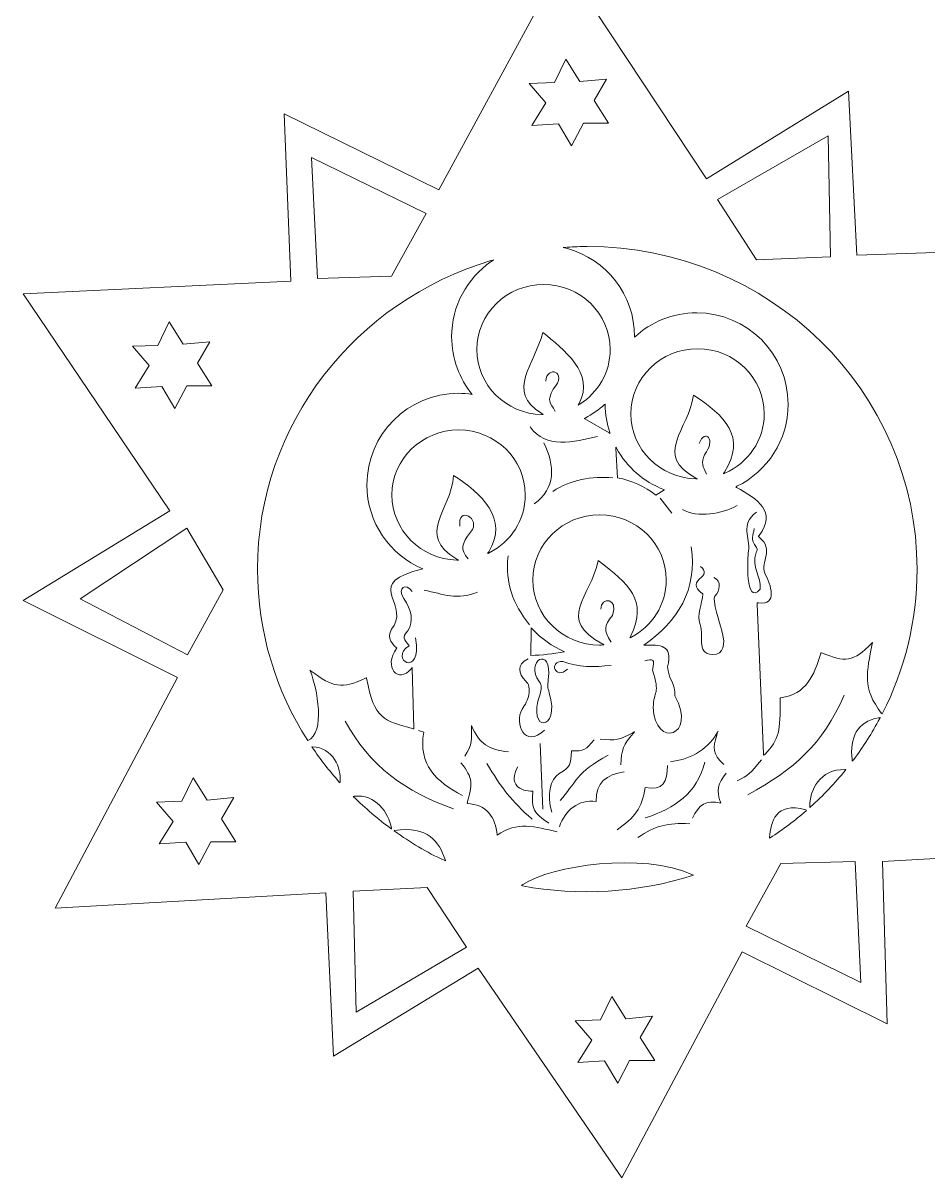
# Model space of a CAD drawing. Header units: centimetres. Extents: x -3.6 to 42, y -14.9 to 17.8.
# Drawn here: x 13.66 to 19.23, y -11.76 to -4.64 of the extents above; entities that cross this region are included whole.
import ezdxf

# ---------------------------------------------------------------- set-up
doc = ezdxf.new("R2010")
doc.units = ezdxf.units.CM
doc.header["$MEASUREMENT"] = 0
doc.layers.add('layer 1', color=7, linetype='Continuous')

msp = doc.modelspace()

# ---------------------------------------------------------------- linework, layer by layer
at = {"layer": 'layer 1', "lineweight": 9}
for points, knots in [([(16.21901, -5.67208), (16.21901, -5.67208), (16.98376, -4.26468), (16.98376, -4.26468), (16.98376, -4.26468), (16.98376, -4.26468), (17.8679, -5.60499), (17.8679, -5.60499), (17.8679, -5.60499), (17.8679, -5.60499), (18.74463, -5.06367), (18.74463, -5.06367), (18.74463, -5.06367), (18.74463, -5.06367), (18.79503, -6.07458), (18.79503, -6.07458), (18.79503, -6.07458), (18.79503, -6.07458), (20.37683, -6.02091), (20.37683, -6.02091), (20.37683, -6.02091), (20.37683, -6.02091), (19.6537, -7.40749), (19.6537, -7.40749), (19.6537, -7.40749), (19.6537, -7.40749), (20.5392, -7.87518), (20.5392, -7.87518), (20.5392, -7.87518), (20.5392, -7.87518), (19.68518, -8.41787), (19.68518, -8.41787), (19.68518, -8.41787), (19.68518, -8.41787), (20.51702, -9.72533), (20.51702, -9.72533), (20.51702, -9.72533), (20.51702, -9.72533), (18.95328, -9.81322), (18.95328, -9.81322), (18.95328, -9.81322), (18.95328, -9.81322), (18.98286, -10.81483), (18.98286, -10.81483), (18.98286, -10.81483), (18.98286, -10.81483), (18.08859, -10.37071), (18.08859, -10.37071), (18.08859, -10.37071), (18.08859, -10.37071), (17.34602, -11.76468), (17.34602, -11.76468), (17.34602, -11.76468), (17.34602, -11.76468), (16.46051, -10.47202), (16.46051, -10.47202), (16.46051, -10.47202), (16.46051, -10.47202), (15.57035, -11.01334), (15.57035, -11.01334), (15.57035, -11.01334), (15.57035, -11.01334), (15.52134, -10.00706), (15.52134, -10.00706), (15.52134, -10.00706), (15.52134, -10.00706), (13.85491, -10.101), (13.85491, -10.101), (13.85491, -10.101), (13.85491, -10.101), (14.609, -8.67881), (14.609, -8.67881), (14.609, -8.67881), (14.609, -8.67881), (13.65641, -8.20458), (13.65641, -8.20458), (13.65641, -8.20458), (13.65641, -8.20458), (14.56135, -7.65174), (14.56135, -7.65174), (14.56135, -7.65174), (14.56135, -7.65174), (13.65778, -6.31281), (13.65778, -6.31281), (13.65778, -6.31281), (13.65778, -6.31281), (15.30667, -6.23558), (15.30667, -6.23558), (15.30667, -6.23558), (15.30667, -6.23558), (15.26504, -5.20386), (15.26504, -5.20386), (15.26504, -5.20386), (15.26504, -5.20386), (16.21901, -5.67208), (16.21901, -5.67208)], [0, 0, 0, 0, 0.04, 0.04, 0.04, 0.04, 0.08, 0.08, 0.08, 0.08, 0.12, 0.12, 0.12, 0.12, 0.16, 0.16, 0.16, 0.16, 0.2, 0.2, 0.2, 0.2, 0.24, 0.24, 0.24, 0.24, 0.28, 0.28, 0.28, 0.28, 0.32, 0.32, 0.32, 0.32, 0.36, 0.36, 0.36, 0.36, 0.4, 0.4, 0.4, 0.4, 0.44, 0.44, 0.44, 0.44, 0.48, 0.48, 0.48, 0.48, 0.52, 0.52, 0.52, 0.52, 0.56, 0.56, 0.56, 0.56, 0.6, 0.6, 0.6, 0.6, 0.64, 0.64, 0.64, 0.64, 0.68, 0.68, 0.68, 0.68, 0.72, 0.72, 0.72, 0.72, 0.76, 0.76, 0.76, 0.76, 0.8, 0.8, 0.8, 0.8, 0.84, 0.84, 0.84, 0.84, 0.88, 0.88, 0.88, 0.88, 0.92, 0.92, 0.92, 0.92, 1, 1, 1, 1]), ([(16.93131, -5.01091), (16.93131, -5.01091), (17.00176, -4.86648), (17.00176, -4.86648), (17.00176, -4.86648), (17.00176, -4.86648), (17.0873, -5.00419), (17.0873, -5.00419), (17.0873, -5.00419), (17.0873, -5.00419), (17.25169, -4.98908), (17.25169, -4.98908), (17.25169, -4.98908), (17.25169, -4.98908), (17.1762, -5.12007), (17.1762, -5.12007), (17.1762, -5.12007), (17.1762, -5.12007), (17.26511, -5.26114), (17.26511, -5.26114), (17.26511, -5.26114), (17.26511, -5.26114), (17.11078, -5.26114), (17.11078, -5.26114), (17.11078, -5.26114), (17.11078, -5.26114), (17.03698, -5.40054), (17.03698, -5.40054), (17.03698, -5.40054), (17.03698, -5.40054), (16.95647, -5.2645), (16.95647, -5.2645), (16.95647, -5.2645), (16.95647, -5.2645), (16.79208, -5.27458), (16.79208, -5.27458), (16.79208, -5.27458), (16.79208, -5.27458), (16.87763, -5.13519), (16.87763, -5.13519), (16.87763, -5.13519), (16.87763, -5.13519), (16.77531, -5.01595), (16.77531, -5.01595), (16.77531, -5.01595), (16.77531, -5.01595), (16.93131, -5.01091), (16.93131, -5.01091)], [0, 0, 0, 0, 0.0769231, 0.0769231, 0.0769231, 0.0769231, 0.1538462, 0.1538462, 0.1538462, 0.1538462, 0.2307692, 0.2307692, 0.2307692, 0.2307692, 0.3076923, 0.3076923, 0.3076923, 0.3076923, 0.3846154, 0.3846154, 0.3846154, 0.3846154, 0.4615385, 0.4615385, 0.4615385, 0.4615385, 0.5384615, 0.5384615, 0.5384615, 0.5384615, 0.6153846, 0.6153846, 0.6153846, 0.6153846, 0.6923077, 0.6923077, 0.6923077, 0.6923077, 0.7692308, 0.7692308, 0.7692308, 0.7692308, 0.8461538, 0.8461538, 0.8461538, 0.8461538, 1, 1, 1, 1]), ([(18.61946, -5.33882), (18.61946, -5.33882), (18.63378, -6.08526), (18.63378, -6.08526), (18.63378, -6.08526), (18.63378, -6.08526), (18.17769, -6.10314), (18.17769, -6.10314), (18.17769, -6.10314), (18.17769, -6.10314), (17.937, -5.73251), (17.937, -5.73251), (17.937, -5.73251), (17.937, -5.73251), (18.61946, -5.33882), (18.61946, -5.33882)], [0, 0, 0, 0, 0.2, 0.2, 0.2, 0.2, 0.4, 0.4, 0.4, 0.4, 0.6, 0.6, 0.6, 0.6, 1, 1, 1, 1]), ([(15.43339, -5.47275), (15.43339, -5.47275), (15.47029, -6.21841), (15.47029, -6.21841), (15.47029, -6.21841), (15.47029, -6.21841), (15.92654, -6.20497), (15.92654, -6.20497), (15.92654, -6.20497), (15.92654, -6.20497), (16.14125, -5.81871), (16.14125, -5.81871), (16.14125, -5.81871), (16.14125, -5.81871), (15.43339, -5.47275), (15.43339, -5.47275)], [0, 0, 0, 0, 0.2, 0.2, 0.2, 0.2, 0.4, 0.4, 0.4, 0.4, 0.6, 0.6, 0.6, 0.6, 1, 1, 1, 1]), ([(18.05312, -7.50644), (18.18448, -7.5789), (18.30328, -7.65441), (18.19308, -7.80335), (18.19308, -7.80335), (18.18715, -7.81138), (18.18692, -7.80966), (18.19473, -7.81571), (18.19473, -7.81571), (18.28835, -7.88824), (18.19888, -7.96726), (18.22792, -8.03554), (18.22792, -8.03554), (18.26579, -8.10601), (18.3096, -8.23679), (18.18986, -8.21849), (18.18986, -8.21849), (18.17845, -8.21677), (18.18097, -8.21719), (18.18146, -8.22872), (18.18146, -8.22872), (18.18146, -8.22872), (18.22067, -9.14816), (18.22067, -9.14816), (18.22067, -9.14816), (18.22116, -9.15969), (18.21877, -9.16347), (18.22787, -9.15358), (18.22787, -9.15358), (18.31831, -9.0555), (18.32402, -9.01454), (18.32189, -8.80806), (18.32189, -8.80806), (18.32185, -8.80377), (18.3223, -8.80468), (18.3265, -8.80405), (18.3265, -8.80405), (18.48324, -8.78064), (18.53228, -8.66947), (18.57263, -8.52885), (18.57263, -8.52885), (18.57365, -8.52527), (18.57348, -8.52595), (18.57689, -8.52727), (18.57689, -8.52727), (18.72435, -8.58479), (18.77318, -8.58687), (18.88667, -8.46791), (18.88667, -8.46791), (18.89339, -8.46086), (18.89229, -8.46149), (18.89055, -8.4705), (18.89055, -8.4705), (18.85656, -8.64544), (18.82621, -8.74462), (18.94811, -8.90036), (18.94811, -8.90036), (18.9516, -8.90482), (18.95091, -8.90441), (18.95343, -8.89949), (18.95343, -8.89949), (19.08965, -8.63227), (19.16642, -8.33092), (19.16642, -8.01201), (19.16642, -8.01201), (19.16642, -6.91301), (18.25619, -6.02176), (17.13378, -6.02176), (17.13378, -6.02176), (17.09225, -6.02176), (17.05102, -6.02301), (17.01011, -6.02542), (17.01011, -6.02542), (16.97384, -6.02755), (16.98132, -6.02631), (17.01126, -6.03452), (17.01126, -6.03452), (17.24994, -6.1001), (17.42537, -6.31866), (17.42537, -6.57814), (17.42537, -6.57814), (17.42537, -6.57814), (17.42534, -6.58017), (17.42534, -6.58017), (17.42534, -6.58017), (17.52587, -6.48717), (17.66031, -6.43031), (17.80802, -6.43031), (17.80802, -6.43031), (18.11932, -6.43031), (18.37178, -6.68276), (18.37178, -6.99407), (18.37178, -6.99407), (18.37178, -7.21621), (18.24319, -7.40837), (18.05644, -7.50022), (18.05644, -7.50022), (18.05064, -7.50306), (18.0462, -7.50262), (18.05312, -7.50644)], [0, 0, 0, 0, 0.0384615, 0.0384615, 0.0384615, 0.0384615, 0.0769231, 0.0769231, 0.0769231, 0.0769231, 0.1153846, 0.1153846, 0.1153846, 0.1153846, 0.1538462, 0.1538462, 0.1538462, 0.1538462, 0.1923077, 0.1923077, 0.1923077, 0.1923077, 0.2307692, 0.2307692, 0.2307692, 0.2307692, 0.2692308, 0.2692308, 0.2692308, 0.2692308, 0.3076923, 0.3076923, 0.3076923, 0.3076923, 0.3461538, 0.3461538, 0.3461538, 0.3461538, 0.3846154, 0.3846154, 0.3846154, 0.3846154, 0.4230769, 0.4230769, 0.4230769, 0.4230769, 0.4615385, 0.4615385, 0.4615385, 0.4615385, 0.5, 0.5, 0.5, 0.5, 0.5384615, 0.5384615, 0.5384615, 0.5384615, 0.5769231, 0.5769231, 0.5769231, 0.5769231, 0.6153846, 0.6153846, 0.6153846, 0.6153846, 0.6538462, 0.6538462, 0.6538462, 0.6538462, 0.6923077, 0.6923077, 0.6923077, 0.6923077, 0.7307692, 0.7307692, 0.7307692, 0.7307692, 0.7692308, 0.7692308, 0.7692308, 0.7692308, 0.8076923, 0.8076923, 0.8076923, 0.8076923, 0.8461538, 0.8461538, 0.8461538, 0.8461538, 0.8846154, 0.8846154, 0.8846154, 0.8846154, 0.9230769, 0.9230769, 0.9230769, 0.9230769, 1, 1, 1, 1]), ([(15.43147, -8.63943), (15.56861, -8.74028), (15.61766, -8.75264), (15.76739, -8.6827), (15.76739, -8.6827), (15.77111, -8.68096), (15.77194, -8.67902), (15.7728, -8.68342), (15.7728, -8.68342), (15.82254, -8.93866), (15.87728, -8.9447), (16.06056, -8.99519), (16.06056, -8.99519), (16.06471, -8.99632), (16.06409, -8.99646), (16.06399, -8.99218), (16.06399, -8.99218), (16.06399, -8.99218), (16.05423, -8.62416), (16.05423, -8.62416), (16.05423, -8.62416), (16.05399, -8.61526), (16.05469, -8.61604), (16.04947, -8.62274), (16.04947, -8.62274), (15.96911, -8.72621), (15.87429, -8.61206), (15.95872, -8.50085), (15.95872, -8.50085), (15.96071, -8.49824), (15.95924, -8.49839), (15.95685, -8.49637), (15.95685, -8.49637), (15.92072, -8.46579), (15.89213, -8.41856), (15.94331, -8.35799), (15.94331, -8.35799), (16.02383, -8.21106), (15.75572, -8.09489), (16.12006, -8.00996), (16.12006, -8.00996), (15.91769, -7.92438), (15.77566, -7.72399), (15.77566, -7.49049), (15.77566, -7.49049), (15.77566, -7.17918), (16.02811, -6.92673), (16.33942, -6.92673), (16.33942, -6.92673), (16.36803, -6.92673), (16.39614, -6.92887), (16.4236, -6.93299), (16.4236, -6.93299), (16.34499, -6.83609), (16.29785, -6.71262), (16.29785, -6.57814), (16.29785, -6.57814), (16.29785, -6.38623), (16.39382, -6.21668), (16.54035, -6.11486), (16.54035, -6.11486), (16.55904, -6.10188), (16.56356, -6.10117), (16.53877, -6.10857), (16.53877, -6.10857), (15.7066, -6.35774), (15.10114, -7.11573), (15.10114, -8.01201), (15.10114, -8.01201), (15.10114, -8.40001), (15.21468, -8.76204), (15.41089, -9.06815), (15.41089, -9.06815), (15.5214, -9.02237), (15.46917, -8.743), (15.42733, -8.64256), (15.42733, -8.64256), (15.42291, -8.63194), (15.42211, -8.63256), (15.43147, -8.63943)], [0, 0, 0, 0, 0.047619, 0.047619, 0.047619, 0.047619, 0.0952381, 0.0952381, 0.0952381, 0.0952381, 0.1428571, 0.1428571, 0.1428571, 0.1428571, 0.1904762, 0.1904762, 0.1904762, 0.1904762, 0.2380952, 0.2380952, 0.2380952, 0.2380952, 0.2857143, 0.2857143, 0.2857143, 0.2857143, 0.3333333, 0.3333333, 0.3333333, 0.3333333, 0.3809524, 0.3809524, 0.3809524, 0.3809524, 0.4285714, 0.4285714, 0.4285714, 0.4285714, 0.4761905, 0.4761905, 0.4761905, 0.4761905, 0.5238095, 0.5238095, 0.5238095, 0.5238095, 0.5714286, 0.5714286, 0.5714286, 0.5714286, 0.6190476, 0.6190476, 0.6190476, 0.6190476, 0.6666667, 0.6666667, 0.6666667, 0.6666667, 0.7142857, 0.7142857, 0.7142857, 0.7142857, 0.7619048, 0.7619048, 0.7619048, 0.7619048, 0.8095238, 0.8095238, 0.8095238, 0.8095238, 0.8571429, 0.8571429, 0.8571429, 0.8571429, 0.9047619, 0.9047619, 0.9047619, 0.9047619, 1, 1, 1, 1]), ([(16.85309, -7.05145), (16.62642, -6.91102), (16.81209, -6.74894), (16.85917, -6.55094), (16.85917, -6.55094), (16.98683, -6.6539), (17.18443, -6.80601), (17.08346, -6.98876), (17.08346, -6.98876), (17.07654, -7.00127), (17.07422, -7.00213), (17.08771, -6.99359), (17.08771, -6.99359), (17.20052, -6.92203), (17.27516, -6.79788), (17.27516, -6.65674), (17.27516, -6.65674), (17.27516, -6.4351), (17.09113, -6.25536), (16.8642, -6.25536), (16.8642, -6.25536), (16.63727, -6.25536), (16.45324, -6.4351), (16.45324, -6.65674), (16.45324, -6.65674), (16.45324, -6.87492), (16.63157, -7.0525), (16.85359, -7.05799), (16.85359, -7.05799), (16.86859, -7.05834), (16.86298, -7.05757), (16.85309, -7.05145)], [0, 0, 0, 0, 0.1111111, 0.1111111, 0.1111111, 0.1111111, 0.2222222, 0.2222222, 0.2222222, 0.2222222, 0.3333333, 0.3333333, 0.3333333, 0.3333333, 0.4444444, 0.4444444, 0.4444444, 0.4444444, 0.5555556, 0.5555556, 0.5555556, 0.5555556, 0.6666667, 0.6666667, 0.6666667, 0.6666667, 0.7777778, 0.7777778, 0.7777778, 0.7777778, 1, 1, 1, 1]), ([(14.48655, -6.6309), (14.48655, -6.6309), (14.557, -6.48647), (14.557, -6.48647), (14.557, -6.48647), (14.557, -6.48647), (14.64255, -6.62419), (14.64255, -6.62419), (14.64255, -6.62419), (14.64255, -6.62419), (14.80694, -6.60907), (14.80694, -6.60907), (14.80694, -6.60907), (14.80694, -6.60907), (14.73145, -6.74007), (14.73145, -6.74007), (14.73145, -6.74007), (14.73145, -6.74007), (14.82035, -6.88114), (14.82035, -6.88114), (14.82035, -6.88114), (14.82035, -6.88114), (14.66603, -6.88114), (14.66603, -6.88114), (14.66603, -6.88114), (14.66603, -6.88114), (14.59223, -7.02053), (14.59223, -7.02053), (14.59223, -7.02053), (14.59223, -7.02053), (14.51171, -6.8845), (14.51171, -6.8845), (14.51171, -6.8845), (14.51171, -6.8845), (14.34733, -6.89457), (14.34733, -6.89457), (14.34733, -6.89457), (14.34733, -6.89457), (14.43287, -6.75518), (14.43287, -6.75518), (14.43287, -6.75518), (14.43287, -6.75518), (14.33056, -6.63594), (14.33056, -6.63594), (14.33056, -6.63594), (14.33056, -6.63594), (14.48655, -6.6309), (14.48655, -6.6309)], [0, 0, 0, 0, 0.0769231, 0.0769231, 0.0769231, 0.0769231, 0.1538462, 0.1538462, 0.1538462, 0.1538462, 0.2307692, 0.2307692, 0.2307692, 0.2307692, 0.3076923, 0.3076923, 0.3076923, 0.3076923, 0.3846154, 0.3846154, 0.3846154, 0.3846154, 0.4615385, 0.4615385, 0.4615385, 0.4615385, 0.5384615, 0.5384615, 0.5384615, 0.5384615, 0.6153846, 0.6153846, 0.6153846, 0.6153846, 0.6923077, 0.6923077, 0.6923077, 0.6923077, 0.7692308, 0.7692308, 0.7692308, 0.7692308, 0.8461538, 0.8461538, 0.8461538, 0.8461538, 1, 1, 1, 1]), ([(17.80341, -7.44915), (17.53366, -7.30529), (17.76175, -7.15111), (17.78844, -6.9372), (17.78844, -6.9372), (17.97999, -7.06323), (18.11868, -7.19544), (17.97928, -7.41194), (17.97928, -7.41194), (17.97254, -7.4224), (17.96706, -7.42586), (17.98183, -7.41937), (17.98183, -7.41937), (18.12491, -7.35658), (18.22457, -7.21618), (18.22457, -7.05309), (18.22457, -7.05309), (18.22457, -6.83144), (18.04054, -6.6517), (17.81361, -6.6517), (17.81361, -6.6517), (17.58668, -6.6517), (17.40265, -6.83144), (17.40265, -7.05309), (17.40265, -7.05309), (17.40265, -7.27126), (17.58098, -7.44884), (17.803, -7.45433), (17.803, -7.45433), (17.81651, -7.45465), (17.81381, -7.4547), (17.80341, -7.44915)], [0, 0, 0, 0, 0.1111111, 0.1111111, 0.1111111, 0.1111111, 0.2222222, 0.2222222, 0.2222222, 0.2222222, 0.3333333, 0.3333333, 0.3333333, 0.3333333, 0.4444444, 0.4444444, 0.4444444, 0.4444444, 0.5555556, 0.5555556, 0.5555556, 0.5555556, 0.6666667, 0.6666667, 0.6666667, 0.6666667, 0.7777778, 0.7777778, 0.7777778, 0.7777778, 1, 1, 1, 1]), ([(17.11786, -7.08416), (17.11786, -7.08416), (17.26813, -7.17096), (17.26813, -7.17096), (17.26813, -7.17096), (17.27379, -7.17423), (17.27411, -7.1756), (17.27191, -7.16885), (17.27191, -7.16885), (17.25412, -7.11424), (17.24441, -7.05599), (17.24426, -6.99549), (17.24426, -6.99549), (17.24426, -6.99092), (17.2435, -6.99278), (17.24079, -6.99525), (17.24079, -6.99525), (17.20451, -7.02826), (17.16388, -7.0566), (17.11991, -7.07932), (17.11991, -7.07932), (17.1154, -7.08165), (17.11272, -7.0812), (17.11786, -7.08416)], [0, 0, 0, 0, 0.1428571, 0.1428571, 0.1428571, 0.1428571, 0.2857143, 0.2857143, 0.2857143, 0.2857143, 0.4285714, 0.4285714, 0.4285714, 0.4285714, 0.5714286, 0.5714286, 0.5714286, 0.5714286, 0.7142857, 0.7142857, 0.7142857, 0.7142857, 1, 1, 1, 1]), ([(16.33014, -7.94869), (16.07195, -7.79496), (16.29617, -7.65252), (16.30899, -7.43431), (16.30899, -7.43431), (16.48086, -7.54112), (16.65125, -7.70067), (16.52602, -7.90413), (16.52602, -7.90413), (16.51877, -7.91594), (16.51588, -7.91715), (16.53001, -7.90997), (16.53001, -7.90997), (16.66179, -7.84312), (16.75183, -7.70858), (16.75183, -7.55355), (16.75183, -7.55355), (16.75183, -7.33191), (16.5678, -7.15216), (16.34087, -7.15216), (16.34087, -7.15216), (16.11394, -7.15216), (15.92991, -7.33191), (15.92991, -7.55355), (15.92991, -7.55355), (15.92991, -7.77138), (16.10768, -7.94875), (16.32922, -7.95477), (16.32922, -7.95477), (16.34375, -7.95515), (16.34131, -7.95534), (16.33014, -7.94869)], [0, 0, 0, 0, 0.1111111, 0.1111111, 0.1111111, 0.1111111, 0.2222222, 0.2222222, 0.2222222, 0.2222222, 0.3333333, 0.3333333, 0.3333333, 0.3333333, 0.4444444, 0.4444444, 0.4444444, 0.4444444, 0.5555556, 0.5555556, 0.5555556, 0.5555556, 0.6666667, 0.6666667, 0.6666667, 0.6666667, 0.7777778, 0.7777778, 0.7777778, 0.7777778, 1, 1, 1, 1]), ([(17.30967, -7.26761), (17.30967, -7.26761), (17.31996, -7.44693), (17.31996, -7.44693), (17.31996, -7.44693), (17.40762, -7.46394), (17.48802, -7.50125), (17.5561, -7.55378), (17.5561, -7.55378), (17.5561, -7.55378), (17.60613, -7.52398), (17.60613, -7.52398), (17.60613, -7.52398), (17.61064, -7.5213), (17.60968, -7.5219), (17.60513, -7.52015), (17.60513, -7.52015), (17.48075, -7.47212), (17.37764, -7.38127), (17.31394, -7.26565), (17.31394, -7.26565), (17.30781, -7.25451), (17.30899, -7.25577), (17.30967, -7.26761)], [0, 0, 0, 0, 0.1428571, 0.1428571, 0.1428571, 0.1428571, 0.2857143, 0.2857143, 0.2857143, 0.2857143, 0.4285714, 0.4285714, 0.4285714, 0.4285714, 0.5714286, 0.5714286, 0.5714286, 0.5714286, 0.7142857, 0.7142857, 0.7142857, 0.7142857, 1, 1, 1, 1]), ([(17.22917, -8.47344), (16.93879, -8.31771), (17.15252, -8.19062), (17.20136, -7.95829), (17.20136, -7.95829), (17.38943, -8.10313), (17.50952, -8.19895), (17.40025, -8.42671), (17.40025, -8.42671), (17.39685, -8.43384), (17.39294, -8.43702), (17.40223, -8.43222), (17.40223, -8.43222), (17.53219, -8.36481), (17.62072, -8.23125), (17.62072, -8.07753), (17.62072, -8.07753), (17.62072, -7.85588), (17.43669, -7.67614), (17.20975, -7.67614), (17.20975, -7.67614), (16.98282, -7.67614), (16.79879, -7.85588), (16.79879, -8.07753), (16.79879, -8.07753), (16.79879, -8.29916), (16.98282, -8.47891), (17.20975, -8.47891), (17.20975, -8.47891), (17.21563, -8.47891), (17.22147, -8.47877), (17.22728, -8.47853), (17.22728, -8.47853), (17.23846, -8.47806), (17.23955, -8.479), (17.22917, -8.47344)], [0, 0, 0, 0, 0.1, 0.1, 0.1, 0.1, 0.2, 0.2, 0.2, 0.2, 0.3, 0.3, 0.3, 0.3, 0.4, 0.4, 0.4, 0.4, 0.5, 0.5, 0.5, 0.5, 0.6, 0.6, 0.6, 0.6, 0.7, 0.7, 0.7, 0.7, 0.8, 0.8, 0.8, 0.8, 1, 1, 1, 1]), ([(14.00798, -8.19303), (14.00798, -8.19303), (14.66954, -8.539), (14.66954, -8.539), (14.66954, -8.539), (14.66954, -8.539), (14.88912, -8.13884), (14.88912, -8.13884), (14.88912, -8.13884), (14.88912, -8.13884), (14.66489, -7.75803), (14.66489, -7.75803), (14.66489, -7.75803), (14.66489, -7.75803), (14.00798, -8.19303), (14.00798, -8.19303)], [0, 0, 0, 0, 0.2, 0.2, 0.2, 0.2, 0.4, 0.4, 0.4, 0.4, 0.6, 0.6, 0.6, 0.6, 1, 1, 1, 1]), ([(16.78856, -8.38108), (16.78856, -8.38108), (16.78537, -8.54273), (16.78537, -8.54273), (16.78537, -8.54273), (16.85603, -8.54273), (16.92303, -8.53163), (16.9926, -8.51977), (16.9926, -8.51977), (16.91667, -8.48764), (16.84925, -8.43931), (16.79463, -8.37917), (16.79463, -8.37917), (16.78814, -8.37202), (16.78877, -8.37055), (16.78856, -8.38108)], [0, 0, 0, 0, 0.2, 0.2, 0.2, 0.2, 0.4, 0.4, 0.4, 0.4, 0.6, 0.6, 0.6, 0.6, 1, 1, 1, 1]), ([(16.84251, -8.78143), (16.75705, -9.02574), (16.97277, -9.01344), (16.89945, -8.77397), (16.89945, -8.77397), (16.88862, -8.7386), (16.88873, -8.72906), (16.89329, -8.69221), (16.89329, -8.69221), (16.921, -8.46905), (16.74229, -8.58284), (16.83736, -8.70397), (16.83736, -8.70397), (16.85474, -8.72609), (16.85175, -8.75503), (16.84251, -8.78143)], [0, 0, 0, 0, 0.2, 0.2, 0.2, 0.2, 0.4, 0.4, 0.4, 0.4, 0.6, 0.6, 0.6, 0.6, 1, 1, 1, 1]), ([(18.92966, -8.92777), (18.79589, -8.94776), (18.75113, -9.05515), (18.76572, -9.18349), (18.76572, -9.18349), (18.7676, -9.19999), (18.76749, -9.19622), (18.77637, -9.18429), (18.77637, -9.18429), (18.83569, -9.10474), (18.88914, -9.0207), (18.93608, -8.93282), (18.93608, -8.93282), (18.94071, -8.9241), (18.93842, -8.92648), (18.92966, -8.92777)], [0, 0, 0, 0, 0.2, 0.2, 0.2, 0.2, 0.4, 0.4, 0.4, 0.4, 0.6, 0.6, 0.6, 0.6, 1, 1, 1, 1]), ([(15.61039, -9.32309), (15.61808, -9.23827), (15.56681, -9.1097), (15.44016, -9.10626), (15.44016, -9.10626), (15.43516, -9.10612), (15.43566, -9.10583), (15.43836, -9.10985), (15.43836, -9.10985), (15.48917, -9.18489), (15.545, -9.25638), (15.60543, -9.32383), (15.60543, -9.32383), (15.60976, -9.32865), (15.60976, -9.33027), (15.61039, -9.32309)], [0, 0, 0, 0, 0.2, 0.2, 0.2, 0.2, 0.4, 0.4, 0.4, 0.4, 0.6, 0.6, 0.6, 0.6, 1, 1, 1, 1]), ([(18.72262, -9.24699), (18.56827, -9.24044), (18.50167, -9.37747), (18.50535, -9.47481), (18.50535, -9.47481), (18.50558, -9.48075), (18.5049, -9.4811), (18.5094, -9.47703), (18.5094, -9.47703), (18.58707, -9.40707), (18.65917, -9.33126), (18.72495, -9.25032), (18.72495, -9.25032), (18.72816, -9.24637), (18.72736, -9.24719), (18.72262, -9.24699)], [0, 0, 0, 0, 0.2, 0.2, 0.2, 0.2, 0.4, 0.4, 0.4, 0.4, 0.6, 0.6, 0.6, 0.6, 1, 1, 1, 1]), ([(14.63414, -9.44172), (14.63414, -9.44172), (14.70459, -9.29729), (14.70459, -9.29729), (14.70459, -9.29729), (14.70459, -9.29729), (14.79013, -9.43501), (14.79013, -9.43501), (14.79013, -9.43501), (14.79013, -9.43501), (14.95452, -9.41989), (14.95452, -9.41989), (14.95452, -9.41989), (14.95452, -9.41989), (14.87904, -9.55089), (14.87904, -9.55089), (14.87904, -9.55089), (14.87904, -9.55089), (14.96794, -9.69196), (14.96794, -9.69196), (14.96794, -9.69196), (14.96794, -9.69196), (14.81361, -9.69196), (14.81361, -9.69196), (14.81361, -9.69196), (14.81361, -9.69196), (14.73981, -9.83135), (14.73981, -9.83135), (14.73981, -9.83135), (14.73981, -9.83135), (14.6593, -9.69532), (14.6593, -9.69532), (14.6593, -9.69532), (14.6593, -9.69532), (14.49491, -9.70539), (14.49491, -9.70539), (14.49491, -9.70539), (14.49491, -9.70539), (14.58046, -9.566), (14.58046, -9.566), (14.58046, -9.566), (14.58046, -9.566), (14.47814, -9.44676), (14.47814, -9.44676), (14.47814, -9.44676), (14.47814, -9.44676), (14.63414, -9.44172), (14.63414, -9.44172)], [0, 0, 0, 0, 0.0769231, 0.0769231, 0.0769231, 0.0769231, 0.1538462, 0.1538462, 0.1538462, 0.1538462, 0.2307692, 0.2307692, 0.2307692, 0.2307692, 0.3076923, 0.3076923, 0.3076923, 0.3076923, 0.3846154, 0.3846154, 0.3846154, 0.3846154, 0.4615385, 0.4615385, 0.4615385, 0.4615385, 0.5384615, 0.5384615, 0.5384615, 0.5384615, 0.6153846, 0.6153846, 0.6153846, 0.6153846, 0.6923077, 0.6923077, 0.6923077, 0.6923077, 0.7692308, 0.7692308, 0.7692308, 0.7692308, 0.8461538, 0.8461538, 0.8461538, 0.8461538, 1, 1, 1, 1]), ([(15.92678, -9.60856), (15.90849, -9.5134), (15.82927, -9.39422), (15.69681, -9.41158), (15.69681, -9.41158), (15.69099, -9.41234), (15.68905, -9.41128), (15.69378, -9.41585), (15.69378, -9.41585), (15.76087, -9.48018), (15.84875, -9.55647), (15.92419, -9.61142), (15.92419, -9.61142), (15.92899, -9.61489), (15.92777, -9.61372), (15.92678, -9.60856)], [0, 0, 0, 0, 0.2, 0.2, 0.2, 0.2, 0.4, 0.4, 0.4, 0.4, 0.6, 0.6, 0.6, 0.6, 1, 1, 1, 1]), ([(18.48045, -9.49542), (18.2925, -9.44079), (18.26512, -9.57315), (18.25683, -9.66354), (18.25683, -9.66354), (18.2561, -9.67154), (18.25473, -9.67228), (18.26184, -9.66764), (18.26184, -9.66764), (18.33946, -9.61681), (18.41333, -9.56092), (18.48291, -9.50039), (18.48291, -9.50039), (18.48778, -9.49617), (18.48611, -9.49704), (18.48045, -9.49542)], [0, 0, 0, 0, 0.2, 0.2, 0.2, 0.2, 0.4, 0.4, 0.4, 0.4, 0.6, 0.6, 0.6, 0.6, 1, 1, 1, 1]), ([(16.25832, -9.80203), (16.21919, -9.69349), (16.15326, -9.5899), (15.94629, -9.62341), (15.94629, -9.62341), (15.9412, -9.62422), (15.94151, -9.62383), (15.94564, -9.62676), (15.94564, -9.62676), (16.0426, -9.69558), (16.1408, -9.75693), (16.25491, -9.80715), (16.25491, -9.80715), (16.26305, -9.81073), (16.26103, -9.80954), (16.25832, -9.80203)], [0, 0, 0, 0, 0.2, 0.2, 0.2, 0.2, 0.4, 0.4, 0.4, 0.4, 0.6, 0.6, 0.6, 0.6, 1, 1, 1, 1]), ([(17.78274, -9.8955), (17.47272, -9.75298), (16.91322, -9.83958), (16.73585, -9.95539), (16.73585, -9.95539), (16.72754, -9.96081), (16.72221, -9.96145), (16.73403, -9.96375), (16.73403, -9.96375), (17.07385, -10.02996), (17.45281, -10.00462), (17.78305, -9.90015), (17.78305, -9.90015), (17.79014, -9.89791), (17.78908, -9.89841), (17.78274, -9.8955)], [0, 0, 0, 0, 0.2, 0.2, 0.2, 0.2, 0.4, 0.4, 0.4, 0.4, 0.6, 0.6, 0.6, 0.6, 1, 1, 1, 1]), ([(18.82082, -10.5591), (18.82082, -10.5591), (18.78392, -9.81344), (18.78392, -9.81344), (18.78392, -9.81344), (18.78392, -9.81344), (18.32767, -9.82688), (18.32767, -9.82688), (18.32767, -9.82688), (18.32767, -9.82688), (18.11296, -10.21314), (18.11296, -10.21314), (18.11296, -10.21314), (18.11296, -10.21314), (18.82082, -10.5591), (18.82082, -10.5591)], [0, 0, 0, 0, 0.2, 0.2, 0.2, 0.2, 0.4, 0.4, 0.4, 0.4, 0.6, 0.6, 0.6, 0.6, 1, 1, 1, 1]), ([(15.71027, -10.74197), (15.71027, -10.74197), (15.69003, -9.99567), (15.69003, -9.99567), (15.69003, -9.99567), (15.69003, -9.99567), (16.14597, -9.97417), (16.14597, -9.97417), (16.14597, -9.97417), (16.14597, -9.97417), (16.38959, -10.34288), (16.38959, -10.34288), (16.38959, -10.34288), (16.38959, -10.34288), (15.71027, -10.74197), (15.71027, -10.74197)], [0, 0, 0, 0, 0.2, 0.2, 0.2, 0.2, 0.4, 0.4, 0.4, 0.4, 0.6, 0.6, 0.6, 0.6, 1, 1, 1, 1]), ([(17.21549, -10.79011), (17.21549, -10.79011), (17.28594, -10.64568), (17.28594, -10.64568), (17.28594, -10.64568), (17.28594, -10.64568), (17.37149, -10.7834), (17.37149, -10.7834), (17.37149, -10.7834), (17.37149, -10.7834), (17.53587, -10.76828), (17.53587, -10.76828), (17.53587, -10.76828), (17.53587, -10.76828), (17.46039, -10.89928), (17.46039, -10.89928), (17.46039, -10.89928), (17.46039, -10.89928), (17.54929, -11.04035), (17.54929, -11.04035), (17.54929, -11.04035), (17.54929, -11.04035), (17.39497, -11.04035), (17.39497, -11.04035), (17.39497, -11.04035), (17.39497, -11.04035), (17.32116, -11.17974), (17.32116, -11.17974), (17.32116, -11.17974), (17.32116, -11.17974), (17.24065, -11.04371), (17.24065, -11.04371), (17.24065, -11.04371), (17.24065, -11.04371), (17.07627, -11.05378), (17.07627, -11.05378), (17.07627, -11.05378), (17.07627, -11.05378), (17.16181, -10.91439), (17.16181, -10.91439), (17.16181, -10.91439), (17.16181, -10.91439), (17.05949, -10.79515), (17.05949, -10.79515), (17.05949, -10.79515), (17.05949, -10.79515), (17.21549, -10.79011), (17.21549, -10.79011)], [0, 0, 0, 0, 0.0769231, 0.0769231, 0.0769231, 0.0769231, 0.1538462, 0.1538462, 0.1538462, 0.1538462, 0.2307692, 0.2307692, 0.2307692, 0.2307692, 0.3076923, 0.3076923, 0.3076923, 0.3076923, 0.3846154, 0.3846154, 0.3846154, 0.3846154, 0.4615385, 0.4615385, 0.4615385, 0.4615385, 0.5384615, 0.5384615, 0.5384615, 0.5384615, 0.6153846, 0.6153846, 0.6153846, 0.6153846, 0.6923077, 0.6923077, 0.6923077, 0.6923077, 0.7692308, 0.7692308, 0.7692308, 0.7692308, 0.8461538, 0.8461538, 0.8461538, 0.8461538, 1, 1, 1, 1])]:
    msp.add_open_spline(points, degree=3, knots=knots, dxfattribs=at)
at = {"layer": 'layer 1', "color": 1, "lineweight": 9}
for points, knots in [([(16.93633, -7.03796), (16.90436, -6.98247), (16.88426, -6.97374), (16.92292, -6.90194), (16.92292, -6.90194), (17.02245, -6.78844), (16.87931, -6.75431), (16.87931, -6.85155)], [0, 0, 0, 0, 0.3333333, 0.3333333, 0.3333333, 0.3333333, 1, 1, 1, 1]), ([(17.86896, -7.42423), (17.84302, -7.37661), (17.83628, -7.35642), (17.85555, -7.30499), (17.85555, -7.30499), (17.93204, -7.21275), (17.85892, -7.14032), (17.82368, -7.23614)], [0, 0, 0, 0, 0.3333333, 0.3333333, 0.3333333, 0.3333333, 1, 1, 1, 1]), ([(16.34925, -7.74668), (16.328, -7.61887), (16.48604, -7.69532), (16.4147, -7.78361), (16.4147, -7.78361), (16.35979, -7.85154), (16.34691, -7.88845), (16.39957, -7.94821)], [0, 0, 0, 0, 0.3333333, 0.3333333, 0.3333333, 0.3333333, 1, 1, 1, 1]), ([(18.17593, -7.65935), (18.07219, -7.74291), (18.13983, -7.81165), (18.12728, -7.89951), (18.12728, -7.89951), (18.122, -7.93652), (18.10412, -8.24121), (18.19941, -8.13463), (18.19941, -8.13463), (18.20848, -8.05729), (18.14116, -8.00095), (18.17502, -7.90752), (18.17502, -7.90752), (18.17946, -7.89524), (18.1868, -7.88958), (18.17737, -7.87776), (18.17737, -7.87776), (18.13373, -7.8232), (18.15869, -7.8047), (18.1625, -7.76012)], [0, 0, 0, 0, 0.1666667, 0.1666667, 0.1666667, 0.1666667, 0.3333333, 0.3333333, 0.3333333, 0.3333333, 0.5, 0.5, 0.5, 0.5, 0.6666667, 0.6666667, 0.6666667, 0.6666667, 1, 1, 1, 1]), ([(17.77503, -7.87264), (17.81349, -8.13582), (17.69201, -8.33413), (17.48316, -8.47891), (17.48316, -8.47891), (17.5846, -8.48071), (17.66185, -8.47042), (17.6291, -8.61326), (17.6291, -8.61326), (17.63131, -8.68648), (17.67814, -8.71761), (17.67439, -8.79296), (17.67439, -8.79296), (17.81289, -9.04265), (17.5496, -9.12206), (17.5402, -8.86181), (17.5402, -8.86181), (17.54146, -8.76249), (17.58648, -8.78286), (17.53516, -8.63342), (17.53516, -8.63342), (17.55194, -8.5646), (17.53889, -8.56221), (17.4882, -8.57632)], [0, 0, 0, 0, 0.1428571, 0.1428571, 0.1428571, 0.1428571, 0.2857143, 0.2857143, 0.2857143, 0.2857143, 0.4285714, 0.4285714, 0.4285714, 0.4285714, 0.5714286, 0.5714286, 0.5714286, 0.5714286, 0.7142857, 0.7142857, 0.7142857, 0.7142857, 1, 1, 1, 1]), ([(17.83206, -7.99523), (17.8686, -8.02267), (17.85813, -8.04694), (17.82535, -8.07081), (17.82535, -8.07081), (17.78974, -8.10085), (17.80635, -8.13968), (17.84548, -8.16318), (17.84548, -8.16318), (17.84289, -8.22799), (17.80522, -8.29043), (17.82871, -8.35295), (17.82871, -8.35295), (17.85731, -8.42913), (17.79405, -8.54871), (17.92935, -8.536), (17.92935, -8.536), (17.98666, -8.51911), (17.98006, -8.44167), (17.96122, -8.38486), (17.96122, -8.38486), (17.95349, -8.35473), (17.90097, -8.19663), (17.92096, -8.17661), (17.92096, -8.17661), (17.95225, -8.14529), (17.96317, -8.08339), (17.91425, -8.06241)], [0, 0, 0, 0, 0.125, 0.125, 0.125, 0.125, 0.25, 0.25, 0.25, 0.25, 0.375, 0.375, 0.375, 0.375, 0.5, 0.5, 0.5, 0.5, 0.625, 0.625, 0.625, 0.625, 0.75, 0.75, 0.75, 0.75, 1, 1, 1, 1]), ([(16.05403, -8.14974), (16.0166, -8.09354), (15.95898, -8.12326), (16.00374, -8.19256), (16.00374, -8.19256), (16.04926, -8.26397), (16.06658, -8.33002), (16.02722, -8.39158), (16.02722, -8.39158), (15.98936, -8.43285), (16.00351, -8.44158), (16.03645, -8.4831), (16.03645, -8.4831), (15.90353, -8.56652), (16.11672, -8.69041), (16.07587, -8.43524)], [0, 0, 0, 0, 0.2, 0.2, 0.2, 0.2, 0.4, 0.4, 0.4, 0.4, 0.6, 0.6, 0.6, 0.6, 1, 1, 1, 1]), ([(17.21814, -8.25722), (17.2138, -8.17903), (17.33292, -8.18931), (17.28859, -8.29585), (17.28859, -8.29585), (17.23694, -8.36661), (17.23248, -8.38249), (17.2802, -8.46044)], [0, 0, 0, 0, 0.3333333, 0.3333333, 0.3333333, 0.3333333, 1, 1, 1, 1]), ([(16.7686, -8.56455), (16.69555, -8.59896), (16.70971, -8.65409), (16.75291, -8.70038), (16.75291, -8.70038), (16.7658, -8.71419), (16.77028, -8.71776), (16.77395, -8.73706), (16.77395, -8.73706), (16.78088, -8.7733), (16.77354, -8.79872), (16.75808, -8.83192), (16.75808, -8.83192), (16.75043, -8.84835), (16.74047, -8.85988), (16.73167, -8.87512), (16.73167, -8.87512), (16.68212, -8.96107), (16.74775, -9.12165), (16.87092, -9.00288)], [0, 0, 0, 0, 0.1666667, 0.1666667, 0.1666667, 0.1666667, 0.3333333, 0.3333333, 0.3333333, 0.3333333, 0.5, 0.5, 0.5, 0.5, 0.6666667, 0.6666667, 0.6666667, 0.6666667, 1, 1, 1, 1]), ([(17.2802, -8.60487), (17.17757, -8.6142), (17.08025, -8.61911), (16.98331, -8.57967), (16.98331, -8.57967), (16.89188, -8.57748), (16.93601, -8.69846), (17.01182, -8.62669)], [0, 0, 0, 0, 0.3333333, 0.3333333, 0.3333333, 0.3333333, 1, 1, 1, 1]), ([(16.09261, -9.00624), (16.09261, -9.00624), (16.12616, -9.01632), (16.12616, -9.01632), (16.12616, -9.01632), (16.09021, -9.21434), (16.20315, -9.32383), (16.36435, -9.40595)], [0, 0, 0, 0, 0.3333333, 0.3333333, 0.3333333, 0.3333333, 1, 1, 1, 1]), ([(16.64783, -9.13724), (16.52481, -9.12675), (16.47068, -9.08842), (16.4197, -8.97433), (16.4197, -8.97433), (16.42219, -9.05657), (16.42529, -9.09334), (16.37944, -9.16411)], [0, 0, 0, 0, 0.3333333, 0.3333333, 0.3333333, 0.3333333, 1, 1, 1, 1]), ([(17.21311, -9.0583), (17.30818, -9.071), (17.33405, -9.06295), (17.41394, -9.01962), (17.41394, -9.01962), (17.43004, -9.0109), (17.42597, -9.01301), (17.41593, -9.0247), (17.41593, -9.0247), (17.35943, -9.09036), (17.34241, -9.12412), (17.34059, -9.21785)], [0, 0, 0, 0, 0.25, 0.25, 0.25, 0.25, 0.5, 0.5, 0.5, 0.5, 1, 1, 1, 1]), ([(17.64755, -9.19602), (17.75071, -9.1928), (17.87674, -9.12314), (17.92804, -9.03032), (17.92804, -9.03032), (17.94693, -8.9961), (17.93939, -9.00624), (17.93148, -9.03426), (17.93148, -9.03426), (17.90797, -9.11723), (17.90327, -9.14472), (17.97464, -9.21617)], [0, 0, 0, 0, 0.25, 0.25, 0.25, 0.25, 0.5, 0.5, 0.5, 0.5, 1, 1, 1, 1]), ([(16.91453, -9.51007), (16.88125, -9.40221), (16.90833, -9.30439), (16.95982, -9.27159), (16.95982, -9.27159), (17.03436, -9.22931), (17.02847, -9.21752), (17.03698, -9.13052), (17.03698, -9.13052), (17.11576, -9.13545), (17.1246, -9.12392), (17.1762, -9.06334)], [0, 0, 0, 0, 0.25, 0.25, 0.25, 0.25, 0.5, 0.5, 0.5, 0.5, 1, 1, 1, 1]), ([(16.35428, -9.20441), (16.43466, -9.30099), (16.42342, -9.33831), (16.39287, -9.45633), (16.39287, -9.45633), (16.51245, -9.46032), (16.56872, -9.53993), (16.57906, -9.65114), (16.57906, -9.65114), (16.7002, -9.56394), (16.81174, -9.59996), (16.94808, -9.63099)], [0, 0, 0, 0, 0.25, 0.25, 0.25, 0.25, 0.5, 0.5, 0.5, 0.5, 1, 1, 1, 1]), ([(16.70653, -9.22961), (16.64321, -9.33598), (16.72046, -9.38488), (16.79879, -9.37907), (16.79879, -9.37907), (16.79104, -9.49554), (16.79769, -9.50903), (16.89776, -9.57725)], [0, 0, 0, 0, 0.3333333, 0.3333333, 0.3333333, 0.3333333, 1, 1, 1, 1]), ([(17.3171, -9.61755), (17.42499, -9.54378), (17.47101, -9.48524), (17.49155, -9.35724), (17.49155, -9.35724), (17.60202, -9.37936), (17.62742, -9.32138), (17.62742, -9.22121)], [0, 0, 0, 0, 0.3333333, 0.3333333, 0.3333333, 0.3333333, 1, 1, 1, 1]), ([(17.36071, -9.25984), (17.25372, -9.27888), (17.18392, -9.32627), (17.18795, -9.44289), (17.18795, -9.44289), (17.08149, -9.4301), (16.99431, -9.49664), (16.96317, -9.59908)], [0, 0, 0, 0, 0.3333333, 0.3333333, 0.3333333, 0.3333333, 1, 1, 1, 1]), ([(17.98974, -9.26991), (17.94046, -9.33021), (17.92401, -9.37838), (17.95786, -9.45297), (17.95786, -9.45297), (17.86218, -9.43134), (17.82283, -9.46474), (17.78174, -9.54702)], [0, 0, 0, 0, 0.3333333, 0.3333333, 0.3333333, 0.3333333, 1, 1, 1, 1])]:
    msp.add_open_spline(points, degree=3, knots=knots, dxfattribs=at)
for points in [[(17.19633, -7.19247), (17.05194, -7.22764), (16.87573, -7.27017), (16.78202, -7.1337)], [(16.86588, -7.2311), (16.9362, -7.37732), (16.93883, -7.51011), (16.80718, -7.60897)], [(16.92124, -7.53171), (17.02974, -7.45813), (17.16226, -7.43813), (17.29194, -7.44774)], [(17.58213, -7.5737), (17.58213, -7.5737), (17.65426, -7.66607), (17.65426, -7.66607)], [(17.71968, -7.64256), (17.81325, -7.69768), (17.96658, -7.66965), (18.05683, -7.61904)], [(16.64533, -7.92974), (16.62855, -8.10021), (16.67329, -8.22239), (16.77784, -8.35463)], [(16.12783, -8.13967), (16.2463, -8.16601), (16.33382, -8.20372), (16.4566, -8.1531)], [(18.71772, -8.78792), (18.58047, -9.0953), (18.41294, -9.24283), (18.12393, -9.40259)], [(15.64139, -8.94746), (15.78705, -9.22292), (16.01991, -9.38831), (16.30899, -9.48824)], [(16.84241, -9.08518), (16.84241, -9.08518), (16.85918, -9.48992), (16.85918, -9.48992)], [(17.26343, -9.15739), (17.06818, -9.26049), (17.0604, -9.33174), (16.96653, -9.43785)], [(18.2078, -9.18594), (18.1363, -9.27559), (18.12633, -9.28076), (18.05851, -9.31526)], [(16.79376, -9.55206), (16.66933, -9.44579), (16.59802, -9.34998), (16.51531, -9.20945)], [(17.48987, -9.54534), (17.67833, -9.48339), (17.80538, -9.39528), (17.8589, -9.20106)], [(17.76496, -9.58061), (17.62855, -9.57536), (17.55579, -9.59116), (17.44459, -9.66626)]]:
    msp.add_open_spline(points, degree=3, dxfattribs=at)

doc.saveas('drawing.dxf')
